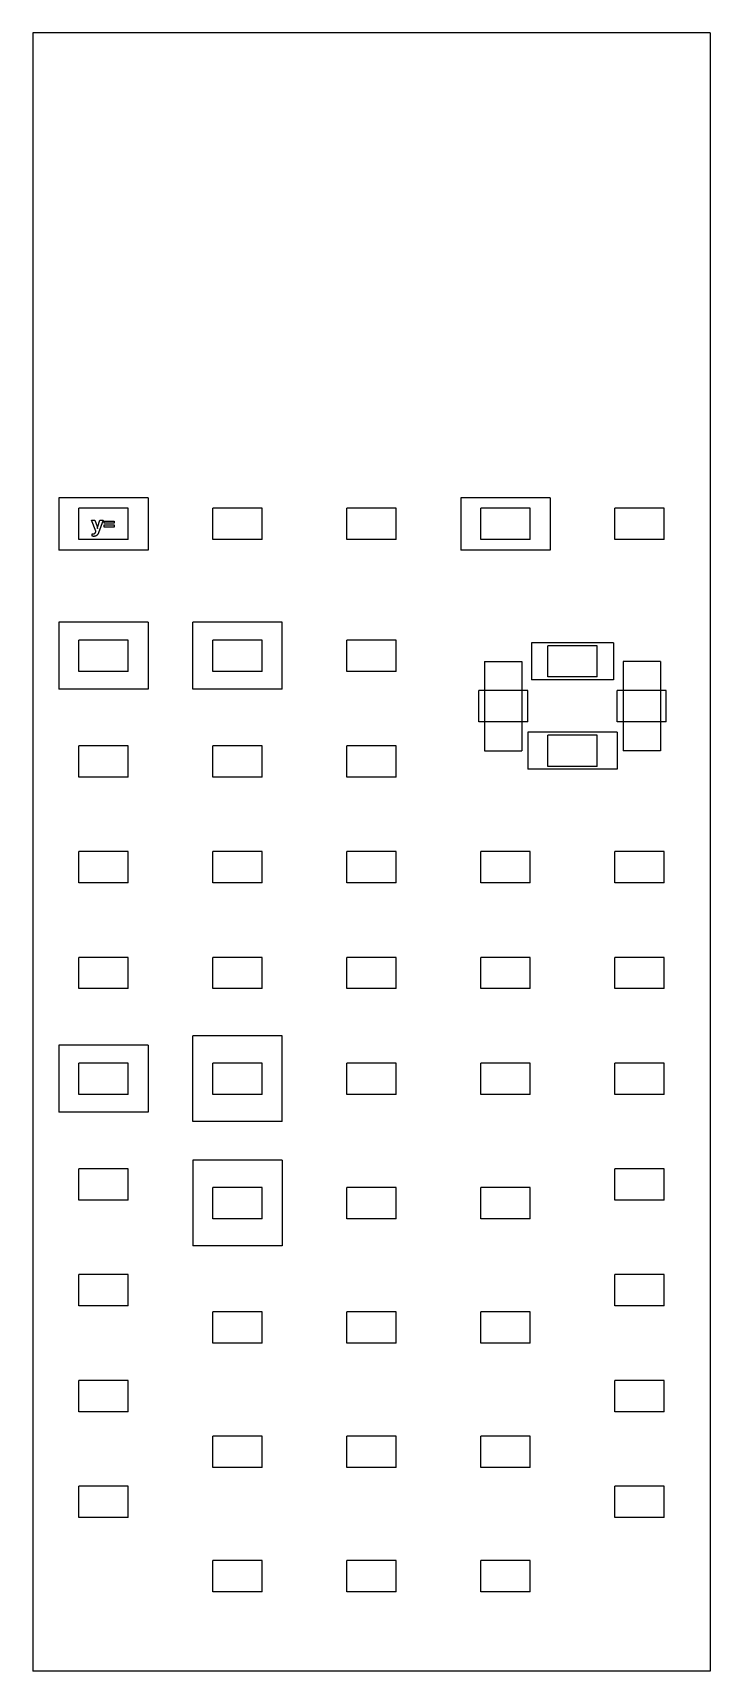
# Model space of a CAD drawing. Extents: x -46 to 46, y -110 to 110.
import ezdxf

# ---------------------------------------------------------------- set-up
doc = ezdxf.new("R2010")
doc.units = 0
doc.layers.add('MODELSKETCH_VISIBLE', color=7, linetype='CONTINUOUS')

msp = doc.modelspace()

# ---------------------------------------------------------------- linework, layer by layer
at = {"layer": 'MODELSKETCH_VISIBLE'}
for p, q in [((-45.5, 110), (-45.5, -110)), ((45.5, 110), (-45.5, 110)), ((45.5, 110), (45.5, -110)), ((-30, 47.55), (-42, 47.55)), ((-42, 47.55), (-42, 40.55)), ((-30, 47.55), (-30, 40.55)), ((24, 47.55), (12, 47.55)), ((12, 47.55), (12, 40.55)), ((24, 47.55), (24, 40.55)), ((-39.3, 41.95), (-39.3, 46.15)), ((-32.7, 46.15), (-39.3, 46.15)), ((-37.01, 43.06), (-37.61, 44.57)), ((-37.61, 44.57), (-37.16, 44.57)), ((-37.16, 44.57), (-36.87, 43.71)), ((-36.76, 43.71), (-36.48, 44.57)), ((-36.03, 44.57), (-36.67, 42.86)), ((-36.48, 44.57), (-36.03, 44.57)), ((-35.91, 44.44), (-34.57, 44.44)), ((-35.91, 44.14), (-35.91, 44.44)), ((-34.57, 44.14), (-35.91, 44.14)), ((-34.57, 44.44), (-34.57, 44.14)), ((-32.7, 41.95), (-32.7, 46.15)), ((-21.3, 41.95), (-21.3, 46.15)), ((-14.7, 46.15), (-21.3, 46.15)), ((-14.7, 41.95), (-14.7, 46.15)), ((-3.3, 41.95), (-3.3, 46.15)), ((3.3, 46.15), (-3.3, 46.15)), ((3.3, 41.95), (3.3, 46.15)), ((14.7, 41.95), (14.7, 46.15)), ((21.3, 46.15), (14.7, 46.15)), ((21.3, 41.95), (21.3, 46.15)), ((32.7, 41.95), (32.7, 46.15)), ((39.3, 46.15), (32.7, 46.15)), ((39.3, 41.95), (39.3, 46.15)), ((-32.7, 41.95), (-39.3, 41.95)), ((-37.52, 42.41), (-37.52, 42.73)), ((-37.04, 42.99), (-37.01, 43.06)), ((-36.82, 43.45), (-36.82, 43.45)), ((-35.91, 43.62), (-35.91, 43.91)), ((-35.91, 43.91), (-34.57, 43.91)), ((-34.57, 43.62), (-35.91, 43.62)), ((-34.57, 43.91), (-34.57, 43.62)), ((-14.7, 41.95), (-21.3, 41.95)), ((3.3, 41.95), (-3.3, 41.95)), ((21.3, 41.95), (14.7, 41.95)), ((39.3, 41.95), (32.7, 41.95)), ((-30, 40.55), (-42, 40.55)), ((24, 40.55), (12, 40.55)), ((-30, 30.85), (-42, 30.85)), ((-42, 30.85), (-42, 21.85)), ((-30, 30.85), (-30, 21.85)), ((-12, 30.85), (-24, 30.85)), ((-24, 21.85), (-24, 30.85)), ((-12, 21.85), (-12, 30.85)), ((-39.3, 24.25), (-39.3, 28.45)), ((-32.7, 28.45), (-39.3, 28.45)), ((-32.7, 24.25), (-32.7, 28.45)), ((-21.3, 24.25), (-21.3, 28.45)), ((-14.7, 28.45), (-21.3, 28.45)), ((-14.7, 24.25), (-14.7, 28.45)), ((3.3, 28.45), (-3.3, 28.45)), ((-3.3, 24.25), (-3.3, 28.45)), ((3.3, 24.25), (3.3, 28.45)), ((32.5, 28.1), (21.5, 28.1)), ((21.5, 28.1), (21.5, 23.1)), ((30.3, 27.7), (23.7, 27.7)), ((23.7, 23.5), (23.7, 27.7)), ((30.3, 23.5), (30.3, 27.7)), ((32.5, 28.1), (32.5, 23.1)), ((-32.7, 24.25), (-39.3, 24.25)), ((-14.7, 24.25), (-21.3, 24.25)), ((3.3, 24.25), (-3.3, 24.25)), ((15.2, 25.6), (15.2, 13.6)), ((15.2, 25.6), (20.2, 25.6)), ((20.2, 25.6), (20.2, 13.6)), ((33.8, 25.6), (33.8, 13.6)), ((38.8, 25.6), (33.8, 25.6)), ((38.8, 25.6), (38.8, 13.6)), ((32.5, 23.1), (21.5, 23.1)), ((30.3, 23.5), (23.7, 23.5)), ((-30, 21.85), (-42, 21.85)), ((-12, 21.85), (-24, 21.85)), ((14.4, 17.5), (14.4, 21.7)), ((21, 21.7), (14.4, 21.7)), ((21, 17.5), (21, 21.7)), ((33, 17.5), (33, 21.7)), ((39.6, 21.7), (33, 21.7)), ((39.6, 17.5), (39.6, 21.7)), ((21, 17.5), (14.4, 17.5)), ((33, 16.1), (21, 16.1)), ((21, 16.1), (21, 11.1)), ((30.3, 15.7), (23.7, 15.7)), ((23.7, 11.5), (23.7, 15.7)), ((30.3, 11.5), (30.3, 15.7)), ((39.6, 17.5), (33, 17.5)), ((33, 16.1), (33, 11.1)), ((-32.7, 14.25), (-39.3, 14.25)), ((-39.3, 10.05), (-39.3, 14.25)), ((-32.7, 10.05), (-32.7, 14.25)), ((-14.7, 14.25), (-21.3, 14.25)), ((-21.3, 10.05), (-21.3, 14.25)), ((-14.7, 10.05), (-14.7, 14.25)), ((3.3, 14.25), (-3.3, 14.25)), ((-3.3, 10.05), (-3.3, 14.25)), ((3.3, 10.05), (3.3, 14.25)), ((15.2, 13.6), (20.2, 13.6)), ((38.8, 13.6), (33.8, 13.6)), ((33, 11.1), (21, 11.1)), ((30.3, 11.5), (23.7, 11.5)), ((-32.7, 10.05), (-39.3, 10.05)), ((-14.7, 10.05), (-21.3, 10.05)), ((3.3, 10.05), (-3.3, 10.05)), ((-32.7, 0.05), (-39.3, 0.05)), ((-39.3, -4.15), (-39.3, 0.05)), ((-32.7, -4.15), (-32.7, 0.05)), ((-14.7, 0.05), (-21.3, 0.05)), ((-21.3, -4.15), (-21.3, 0.05)), ((-14.7, -4.15), (-14.7, 0.05)), ((3.3, 0.05), (-3.3, 0.05)), ((-3.3, -4.15), (-3.3, 0.05)), ((3.3, -4.15), (3.3, 0.05)), ((21.3, 0.05), (14.7, 0.05)), ((14.7, -4.15), (14.7, 0.05)), ((21.3, -4.15), (21.3, 0.05)), ((39.3, 0.05), (32.7, 0.05)), ((32.7, -4.15), (32.7, 0.05)), ((39.3, -4.15), (39.3, 0.05)), ((-32.7, -4.15), (-39.3, -4.15)), ((-14.7, -4.15), (-21.3, -4.15)), ((3.3, -4.15), (-3.3, -4.15)), ((21.3, -4.15), (14.7, -4.15)), ((39.3, -4.15), (32.7, -4.15)), ((-32.7, -14.15), (-39.3, -14.15)), ((-39.3, -18.35), (-39.3, -14.15)), ((-32.7, -18.35), (-32.7, -14.15)), ((-21.3, -18.35), (-21.3, -14.15)), ((-14.7, -14.15), (-21.3, -14.15)), ((-14.7, -18.35), (-14.7, -14.15)), ((3.3, -14.15), (-3.3, -14.15)), ((-3.3, -18.35), (-3.3, -14.15)), ((3.3, -18.35), (3.3, -14.15)), ((21.3, -14.15), (14.7, -14.15)), ((14.7, -18.35), (14.7, -14.15)), ((21.3, -18.35), (21.3, -14.15)), ((32.7, -18.35), (32.7, -14.15)), ((39.3, -14.15), (32.7, -14.15)), ((39.3, -18.35), (39.3, -14.15)), ((-32.7, -18.35), (-39.3, -18.35)), ((-14.7, -18.35), (-21.3, -18.35)), ((3.3, -18.35), (-3.3, -18.35)), ((21.3, -18.35), (14.7, -18.35)), ((39.3, -18.35), (32.7, -18.35)), ((-42, -25.95), (-42, -34.95)), ((-30, -25.95), (-42, -25.95)), ((-30, -25.95), (-30, -34.95)), ((-24, -36.2), (-24, -24.7)), ((-12, -24.7), (-24, -24.7)), ((-12, -36.2), (-12, -24.7)), ((-39.3, -32.55), (-39.3, -28.35)), ((-32.7, -28.35), (-39.3, -28.35)), ((-32.7, -32.55), (-32.7, -28.35)), ((-21.3, -32.55), (-21.3, -28.35)), ((-14.7, -28.35), (-21.3, -28.35)), ((-14.7, -32.55), (-14.7, -28.35)), ((-3.3, -32.55), (-3.3, -28.35)), ((3.3, -28.35), (-3.3, -28.35)), ((3.3, -32.55), (3.3, -28.35)), ((14.7, -32.55), (14.7, -28.35)), ((21.3, -28.35), (14.7, -28.35)), ((21.3, -32.55), (21.3, -28.35)), ((39.3, -28.35), (32.7, -28.35)), ((32.7, -32.55), (32.7, -28.35)), ((39.3, -32.55), (39.3, -28.35)), ((-32.7, -32.55), (-39.3, -32.55)), ((-14.7, -32.55), (-21.3, -32.55)), ((3.3, -32.55), (-3.3, -32.55)), ((21.3, -32.55), (14.7, -32.55)), ((39.3, -32.55), (32.7, -32.55)), ((-30, -34.95), (-42, -34.95)), ((-12, -36.2), (-24, -36.2)), ((-24, -41.4), (-24, -52.9)), ((-12, -41.4), (-24, -41.4)), ((-12, -41.4), (-12, -52.9)), ((-32.7, -42.55), (-39.3, -42.55)), ((-39.3, -46.75), (-39.3, -42.55)), ((-32.7, -46.75), (-32.7, -42.55)), ((39.3, -42.55), (32.7, -42.55)), ((32.7, -46.75), (32.7, -42.55)), ((39.3, -46.75), (39.3, -42.55)), ((-21.3, -49.25), (-21.3, -45.05)), ((-14.7, -45.05), (-21.3, -45.05)), ((-14.7, -49.25), (-14.7, -45.05)), ((3.3, -45.05), (-3.3, -45.05)), ((-3.3, -49.25), (-3.3, -45.05)), ((3.3, -49.25), (3.3, -45.05)), ((21.3, -45.05), (14.7, -45.05)), ((14.7, -49.25), (14.7, -45.05)), ((21.3, -49.25), (21.3, -45.05)), ((-32.7, -46.75), (-39.3, -46.75)), ((39.3, -46.75), (32.7, -46.75)), ((-14.7, -49.25), (-21.3, -49.25)), ((3.3, -49.25), (-3.3, -49.25)), ((21.3, -49.25), (14.7, -49.25)), ((-12, -52.9), (-24, -52.9)), ((-39.3, -60.95), (-39.3, -56.75)), ((-32.7, -56.75), (-39.3, -56.75)), ((-32.7, -60.95), (-32.7, -56.75)), ((32.7, -60.95), (32.7, -56.75)), ((39.3, -56.75), (32.7, -56.75)), ((39.3, -60.95), (39.3, -56.75)), ((-32.7, -60.95), (-39.3, -60.95)), ((39.3, -60.95), (32.7, -60.95)), ((-21.3, -65.95), (-21.3, -61.75)), ((-14.7, -61.75), (-21.3, -61.75)), ((-14.7, -65.95), (-14.7, -61.75)), ((-3.3, -65.95), (-3.3, -61.75)), ((3.3, -61.75), (-3.3, -61.75)), ((3.3, -65.95), (3.3, -61.75)), ((14.7, -65.95), (14.7, -61.75)), ((21.3, -61.75), (14.7, -61.75)), ((21.3, -65.95), (21.3, -61.75)), ((-14.7, -65.95), (-21.3, -65.95)), ((3.3, -65.95), (-3.3, -65.95)), ((21.3, -65.95), (14.7, -65.95)), ((-32.7, -70.95), (-39.3, -70.95)), ((-39.3, -75.15), (-39.3, -70.95)), ((-32.7, -75.15), (-32.7, -70.95)), ((32.7, -75.15), (32.7, -70.95)), ((39.3, -70.95), (32.7, -70.95)), ((39.3, -75.15), (39.3, -70.95)), ((-32.7, -75.15), (-39.3, -75.15)), ((39.3, -75.15), (32.7, -75.15)), ((-21.3, -82.65), (-21.3, -78.45)), ((-14.7, -78.45), (-21.3, -78.45)), ((-14.7, -82.65), (-14.7, -78.45)), ((-3.3, -82.65), (-3.3, -78.45)), ((3.3, -78.45), (-3.3, -78.45)), ((3.3, -82.65), (3.3, -78.45)), ((14.7, -82.65), (14.7, -78.45)), ((21.3, -78.45), (14.7, -78.45)), ((21.3, -82.65), (21.3, -78.45)), ((-14.7, -82.65), (-21.3, -82.65)), ((3.3, -82.65), (-3.3, -82.65)), ((21.3, -82.65), (14.7, -82.65)), ((-39.3, -89.35), (-39.3, -85.15)), ((-32.7, -85.15), (-39.3, -85.15)), ((-32.7, -89.35), (-32.7, -85.15)), ((39.3, -85.15), (32.7, -85.15)), ((32.7, -89.35), (32.7, -85.15)), ((39.3, -89.35), (39.3, -85.15)), ((-32.7, -89.35), (-39.3, -89.35)), ((39.3, -89.35), (32.7, -89.35)), ((-21.3, -99.35), (-21.3, -95.15)), ((-14.7, -95.15), (-21.3, -95.15)), ((-14.7, -99.35), (-14.7, -95.15)), ((-3.3, -99.35), (-3.3, -95.15)), ((3.3, -95.15), (-3.3, -95.15)), ((3.3, -99.35), (3.3, -95.15)), ((14.7, -99.35), (14.7, -95.15)), ((21.3, -95.15), (14.7, -95.15)), ((21.3, -99.35), (21.3, -95.15)), ((-14.7, -99.35), (-21.3, -99.35)), ((3.3, -99.35), (-3.3, -99.35)), ((21.3, -99.35), (14.7, -99.35)), ((45.5, -110), (-45.5, -110))]:
    msp.add_line(p, q, dxfattribs=at)
for points in [[(-37.52, 42.73), (-37.44, 42.72), (-37.36, 42.72)], [(-37.31, 42.38), (-37.42, 42.38), (-37.52, 42.41)], [(-37.36, 42.72), (-37.25, 42.72), (-37.16, 42.78)], [(-36.93, 42.5), (-37.09, 42.38), (-37.31, 42.38)], [(-37.16, 42.78), (-37.08, 42.85), (-37.04, 42.99)], [(-36.67, 42.86), (-36.76, 42.62), (-36.93, 42.5)], [(-36.87, 43.71), (-36.84, 43.6), (-36.82, 43.45)], [(-36.82, 43.45), (-36.8, 43.59), (-36.76, 43.71)]]:
    msp.add_open_spline(points, degree=2, dxfattribs=at)

doc.saveas('drawing.dxf')
